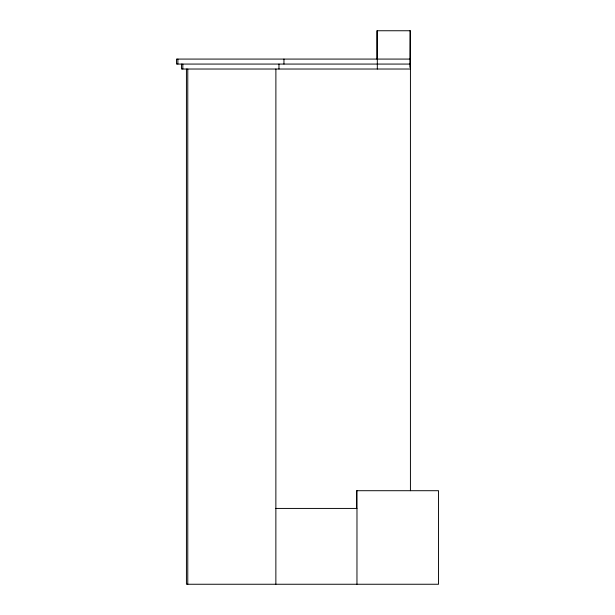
<?xml version="1.0" encoding="UTF-8"?>
<svg xmlns="http://www.w3.org/2000/svg" width="615" height="615" viewBox="0 0 615 615"><rect width="100%" height="100%" fill="white"/><g stroke="black" fill="none" stroke-linecap="round" stroke-linejoin="round"><path stroke-width="0.92" d="M410.428 59.078L176.459 59.078L176.459 64.068L410.428 64.068M409.874 67.358L410.005 30.75M410.428 69.026L181.448 69.026L181.448 64.068M275.482 508.428L356.961 508.428M410.428 490.709L410.428 30.75L376.872 30.75L376.872 58.909M377.295 30.75L377.318 69.026M356.984 490.709L356.961 584.25M356.577 508.428L356.577 490.709L438.541 490.709L438.541 584.25L186.43 584.25L186.43 69.026M283.953 59.078L283.953 64.068M278.964 64.068L278.964 69.026M275.889 69.026L275.866 584.25M187.775 69.026L187.775 584.25M182.824 64.068L182.824 69.026M177.873 59.078L177.873 64.068"/></g></svg>
